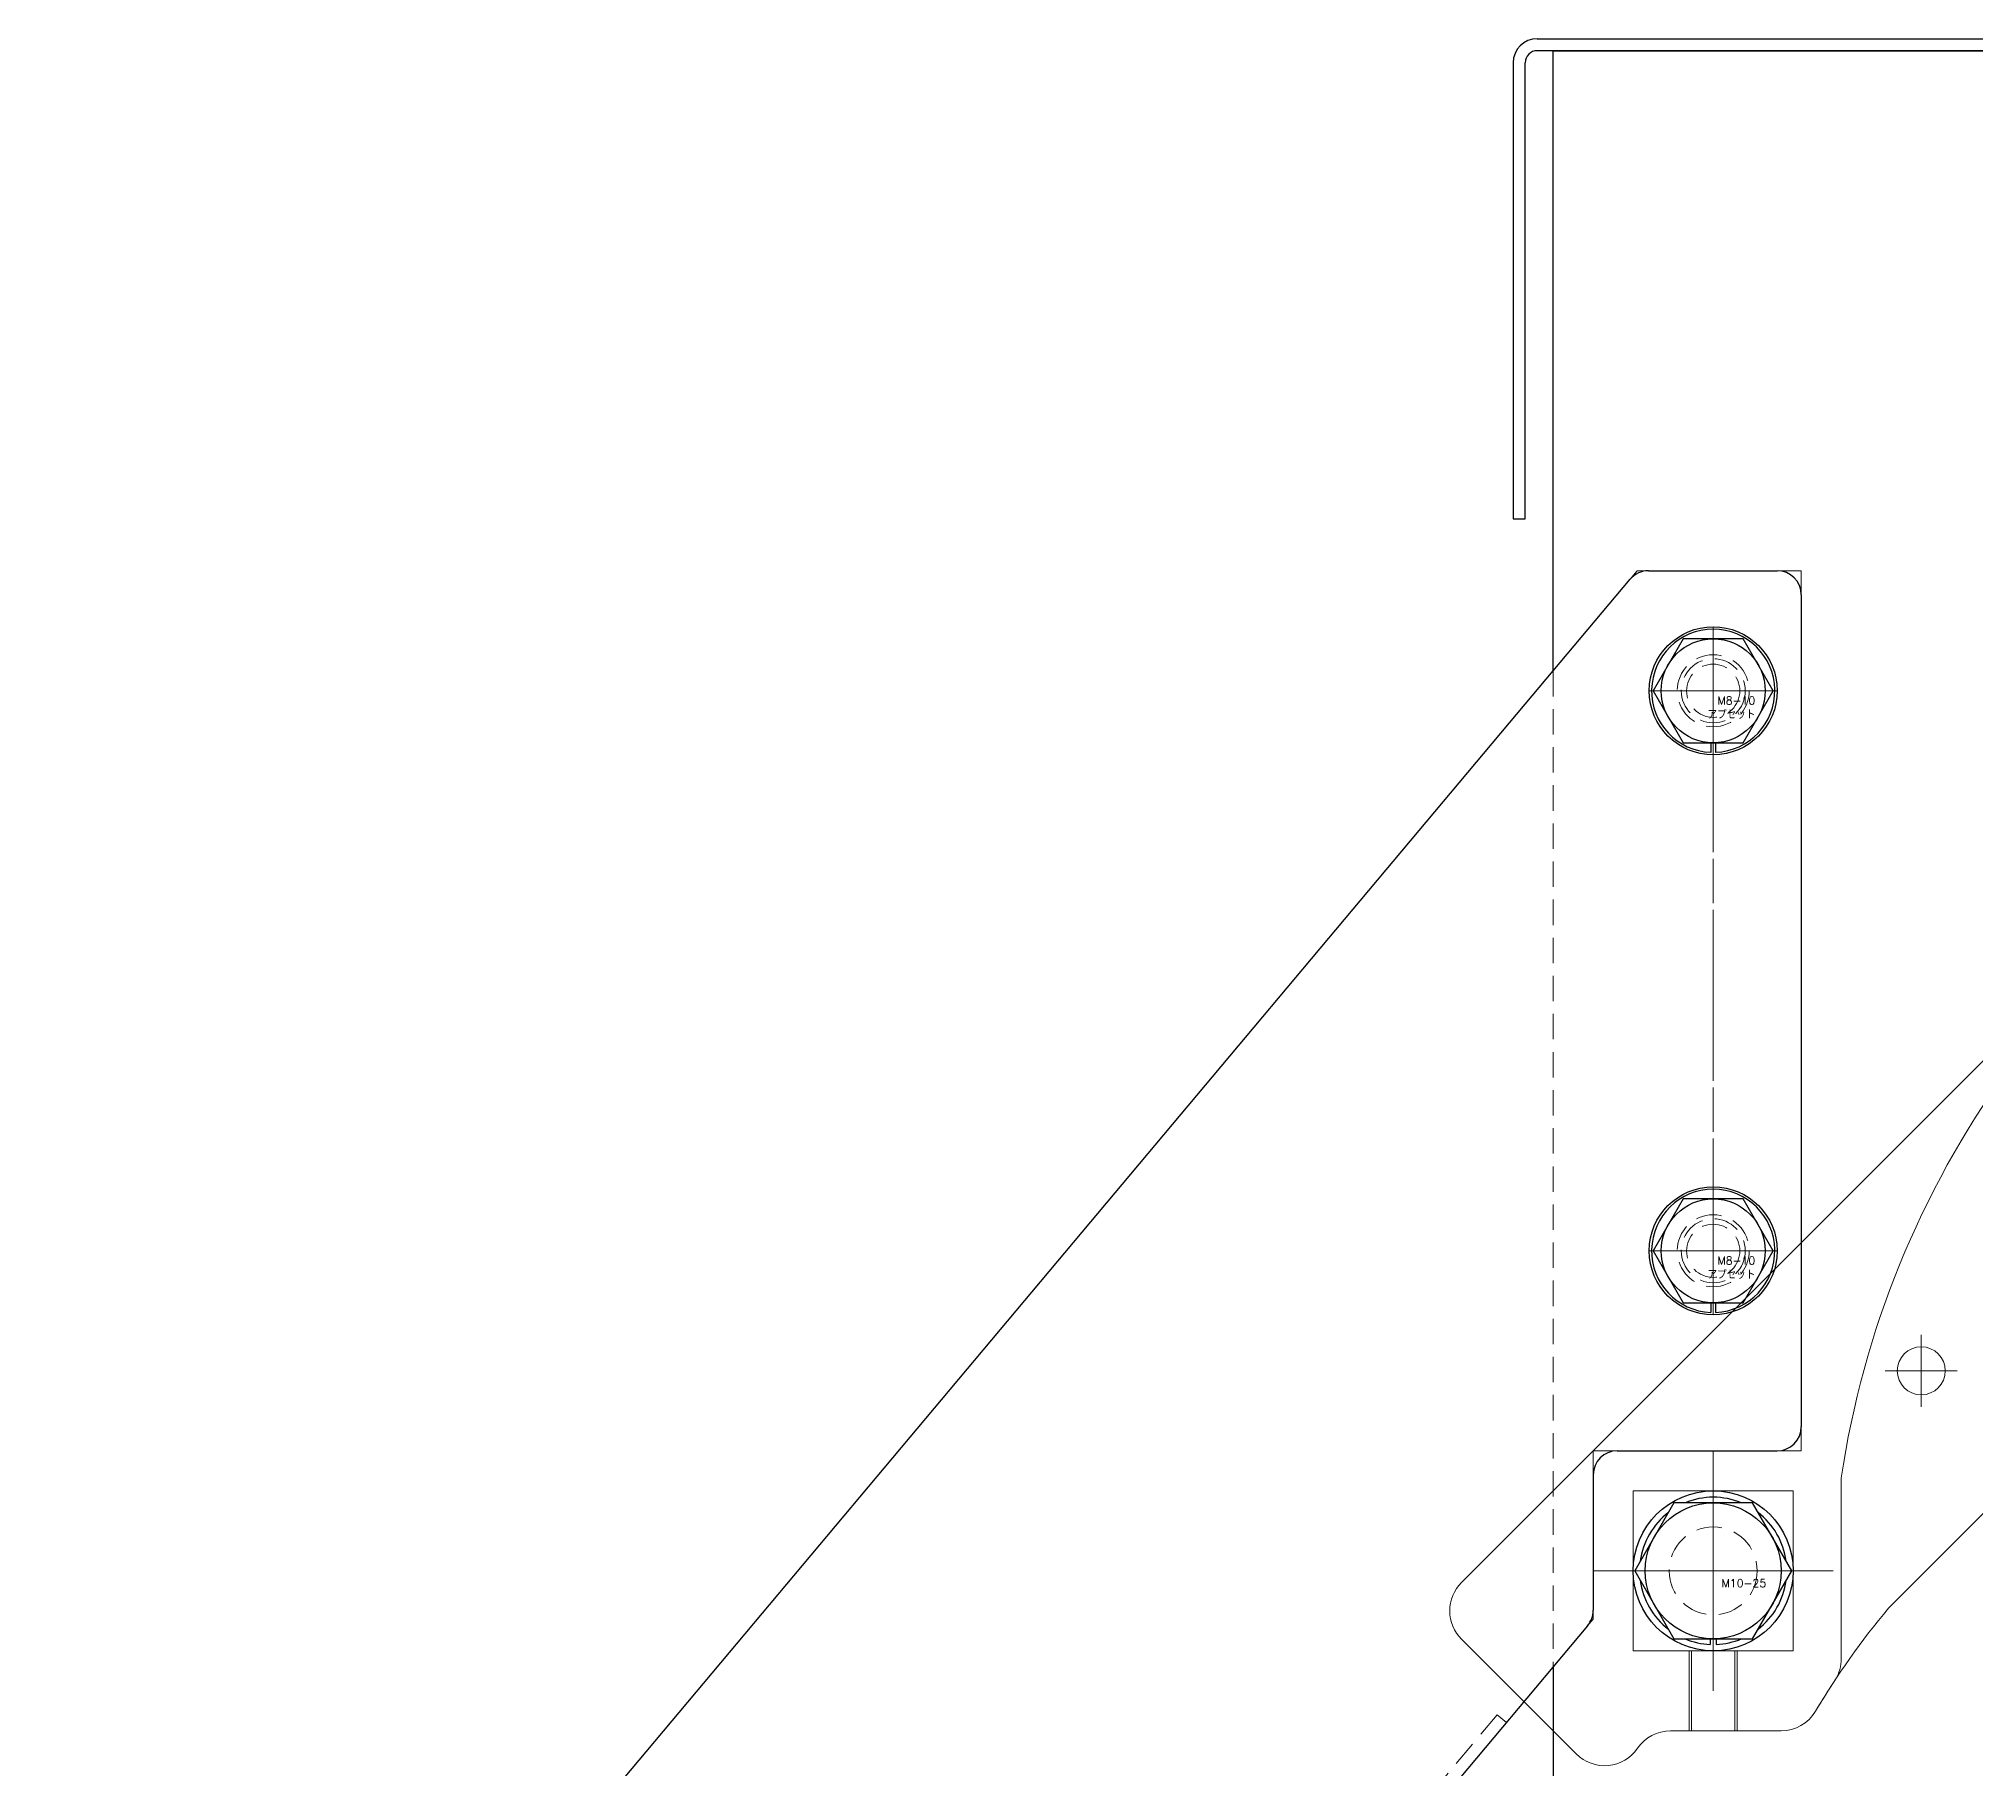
# Model space of a CAD drawing. Header units: millimetres. Extents: x 0 to 51411, y 0 to 16902.
# Drawn here: x 8374.9 to 8617, y 7735.1 to 7951.3 of the extents above; entities that cross this region are included whole.
import ezdxf

# ---------------------------------------------------------------- set-up
doc = ezdxf.new("R2010")
doc.units = ezdxf.units.MM
doc.linetypes.add('CENTER2', pattern=[28.575, 19.05, -3.175, 3.175, -3.175])
doc.linetypes.add('HIDDEN2', pattern=[4.7625, 3.175, -1.5875])
for name, color, linetype, lineweight in [('01_外形線', 7, 'Continuous', 25), ('03_かくれ線', 6, 'HIDDEN2', 13), ('04_中心線', 1, 'CENTER2', 9)]:
    doc.layers.add(name, color=color, linetype=linetype, lineweight=lineweight)
doc.layers.add('10_DRAFT', color=8, linetype='Continuous', lineweight=0, plot=False)
doc.layers.add('10_補助線', color=8, linetype='Continuous', lineweight=13, plot=False)
doc.styles.add('KSS_TXT', font='txt.shx', dxfattribs={"bigfont": 'extfont2.shx'})

msp = doc.modelspace()

# ---------------------------------------------------------------- linework, layer by layer
at = {"layer": '01_外形線'}
for p, q in [((8562.202, 7951.306), (9124.202, 7951.306)), ((8559.202, 7948.306), (8559.202, 7891.306)), ((8560.702, 7891.306), (8560.702, 7948.306)), ((9124.202, 7949.806), (8562.202, 7949.806)), ((8564.202, 7949.806), (8884.202, 7949.806)), ((8564.202, 7872.277), (8564.202, 7949.806)), ((8559.202, 7891.306), (8560.702, 7891.306)), ((8560.71, 7868.116), (8573.819, 7883.738)), ((8576.117, 7884.809), (8592.202, 7884.809)), ((8595.202, 7881.809), (8595.202, 7777.806)), ((8580.449, 7876.306), (8576.696, 7869.806)), ((8587.955, 7876.306), (8580.449, 7876.306)), ((8591.707, 7869.806), (8587.955, 7876.306)), ((8374.934, 7646.716), (8560.71, 7868.116)), ((8576.696, 7869.806), (8580.449, 7863.306)), ((8587.955, 7863.306), (8591.707, 7869.806)), ((8580.449, 7863.306), (8587.955, 7863.306)), ((8583.902, 7863.306), (8583.902, 7862.111)), ((8584.502, 7863.306), (8584.502, 7862.111)), ((8580.449, 7806.306), (8576.696, 7799.806)), ((8587.955, 7806.306), (8580.449, 7806.306)), ((8591.707, 7799.806), (8587.955, 7806.306)), ((8576.696, 7799.806), (8580.449, 7793.306)), ((8587.955, 7793.306), (8591.707, 7799.806)), ((8580.449, 7793.306), (8587.955, 7793.306)), ((8583.902, 7793.306), (8583.902, 7792.111)), ((8584.502, 7793.306), (8584.502, 7792.111)), ((8572.202, 7774.806), (8592.202, 7774.806)), ((8569.202, 7771.806), (8569.202, 7754.87)), ((8579.294, 7768.306), (8574.387, 7759.806)), ((8589.109, 7768.306), (8579.294, 7768.306)), ((8594.017, 7759.806), (8589.109, 7768.306)), ((8574.387, 7759.806), (8579.294, 7751.306)), ((8589.109, 7751.306), (8594.017, 7759.806)), ((8568.5, 7752.941), (8397.65, 7549.33)), ((8579.294, 7751.306), (8589.109, 7751.306)), ((8583.827, 7751.306), (8583.827, 7750.613)), ((8584.577, 7751.306), (8584.577, 7750.613)), ((8564.202, 7747.819), (8564.202, 7609.806))]:
    msp.add_line(p, q, dxfattribs=at)
for centre, radius in [((8584.202, 7869.806), 8), ((8584.202, 7869.806), 6.5), ((8584.202, 7799.806), 8), ((8584.202, 7799.806), 6.5), ((8584.202, 7759.806), 10), ((8584.202, 7759.806), 8.5)]:
    msp.add_circle(centre, radius, dxfattribs=at)
for centre, radius, start, end in [((8562.202, 7948.306), 3, 90, 180), ((8562.202, 7948.306), 1.5, 90, 180), ((8576.117, 7881.809), 3, 90, 140), ((8592.202, 7881.809), 3, 0, 90), ((8584.202, 7869.806), 7.7, 272.23287, 267.76713), ((8584.202, 7799.806), 7.7, 272.23287, 267.76713), ((8592.202, 7777.806), 3, 270, 0), ((8572.202, 7771.806), 3, 90, 180), ((8584.202, 7759.806), 9.2, 67.50502, 112.49498), ((8584.202, 7759.806), 9.2, 127.50502, 172.49498), ((8584.202, 7759.806), 9.2, 7.50502, 52.49498), ((8584.202, 7759.806), 9.2, 187.50502, 232.49498), ((8584.202, 7759.806), 9.2, 307.50502, 352.49498), ((8566.202, 7754.87), 3, 320, 0), ((8584.202, 7759.806), 9.2, 247.50502, 267.66393), ((8584.202, 7759.806), 9.2, 272.33607, 292.49498)]:
    msp.add_arc(centre, radius, start, end, dxfattribs=at)
at = {"layer": '03_かくれ線'}
for p, q in [((8584.202, 7877.306), (8584.202, 7862.306)), ((8564.202, 7872.277), (8564.202, 7747.819)), ((8584.202, 7807.306), (8584.202, 7792.306)), ((8557.198, 7741.805), (8396.501, 7550.294)), ((8557.198, 7741.805), (8558.347, 7740.841))]:
    msp.add_line(p, q, dxfattribs=at)
for centre, radius in [((8584.202, 7869.806), 4.5), ((8584.202, 7869.806), 4), ((8584.202, 7869.806), 3.325), ((8584.202, 7799.806), 4.5), ((8584.202, 7799.806), 4), ((8584.202, 7799.806), 3.325), ((8584.202, 7759.806), 5.5)]:
    msp.add_circle(centre, radius, dxfattribs=at)
at = {"layer": '04_中心線'}
for p, q in [((8584.202, 7877.806), (8584.202, 7861.806)), ((8584.202, 7792.464), (8584.202, 7877.147)), ((8584.202, 7864.206), (8584.202, 7875.406)), ((8584.202, 7794.806), (8584.202, 7874.806)), ((8592.202, 7869.806), (8576.202, 7869.806)), ((8576.702, 7869.806), (8591.702, 7869.806)), ((8591.543, 7869.806), (8576.861, 7869.806)), ((8584.202, 7807.806), (8584.202, 7791.806)), ((8584.202, 7794.206), (8584.202, 7805.406)), ((8592.202, 7799.806), (8576.202, 7799.806)), ((8591.543, 7799.806), (8576.861, 7799.806)), ((8579.202, 7799.806), (8589.202, 7799.806)), ((8584.202, 7769.806), (8584.202, 7749.806)), ((8584.202, 7767.681), (8584.202, 7751.931)), ((8594.202, 7759.806), (8574.202, 7759.806)), ((8576.327, 7759.806), (8592.077, 7759.806))]:
    msp.add_line(p, q, dxfattribs=at)
at = {"layer": '10_DRAFT'}
for p, q in [((8610.202, 7780.306), (8610.202, 7789.306)), ((8614.702, 7784.806), (8605.702, 7784.806)), ((8584.202, 7774.806), (8584.202, 7744.806)), ((8584.202, 7774.806), (8584.202, 7744.806)), ((8569.202, 7759.806), (8599.202, 7759.806)), ((8581.202, 7739.806), (8581.202, 7749.806)), ((8581.502, 7739.806), (8581.502, 7749.806)), ((8586.902, 7739.806), (8586.902, 7749.806)), ((8587.202, 7739.806), (8587.202, 7749.806))]:
    msp.add_line(p, q, dxfattribs=at)
at = {"layer": '10_DRAFT', "color": 1}
msp.add_line((8569.202, 7759.806), (8599.202, 7759.806), dxfattribs=at)
at = {"layer": '10_DRAFT'}
msp.add_lwpolyline([(8674.477, 7823.512), (8606.09, 7755.125, 0.0394687), (8596.994, 7742.251, -0.2645788), (8592.696, 7739.806), (8578.878, 7739.806, 0.2475516), (8574.752, 7737.629, -0.4695869), (8567.09, 7736.917), (8552.737, 7751.27, -0.4142136), (8552.737, 7758.341), (8630.227, 7835.83, 0.0119337)], format="xyb", dxfattribs=at)
msp.add_lwpolyline([(8620.886, 7822.247, 0.9975731), (8618.765, 7824.369), (8552.737, 7758.341, 0.4142136), (8552.737, 7751.27), (8567.09, 7736.917, 0.4695869), (8574.752, 7737.629, -0.2475516), (8578.878, 7739.806), (8592.696, 7739.806, 0.2645788), (8596.994, 7742.251, -0.0117609), (8599.492, 7746.237, 0.1356885), (8600.202, 7748.806), (8600.202, 7771.407, -0.1199073)], format="xyb", close=True, dxfattribs=at)
for points in [[(8574.202, 7749.806), (8594.202, 7749.806), (8594.202, 7769.806), (8574.202, 7769.806), (8574.202, 7749.806)], [(8594.202, 7767.806), (8594.202, 7769.806), (8574.202, 7769.806), (8574.202, 7767.806)], [(8574.202, 7767.806), (8574.202, 7749.806), (8594.202, 7749.806), (8594.202, 7767.806)]]:
    msp.add_lwpolyline(points, dxfattribs=at)
msp.add_circle((8610.202, 7784.806), 3, dxfattribs=at)
at = {"layer": '10_補助線'}
for p, q in [((8574.718, 7884.809), (8573.819, 7883.738)), ((8576.117, 7884.809), (8574.718, 7884.809)), ((8595.202, 7884.809), (8592.202, 7884.809)), ((8595.202, 7884.809), (8595.202, 7881.809)), ((8595.202, 7777.806), (8595.202, 7774.806)), ((8572.202, 7774.806), (8569.202, 7774.806)), ((8569.202, 7774.806), (8569.202, 7771.806)), ((8595.202, 7774.806), (8592.202, 7774.806)), ((8569.202, 7754.87), (8569.202, 7753.778)), ((8568.5, 7752.941), (8569.202, 7753.778))]:
    msp.add_line(p, q, dxfattribs=at)

# ---------------------------------------------------------------- texts
at = {"layer": '03_かくれ線', "style": 'KSS_TXT'}
for s, p in [('M8-10', (8584.735, 7868.082)), ('アプセット', (8583.479, 7866.29)), ('M8-10', (8584.735, 7798.082)), ('アプセット', (8583.479, 7796.29)), ('M10-25', (8585.25, 7757.764))]:
    msp.add_text(s, height=1, dxfattribs=at).set_placement(p)

doc.saveas('drawing.dxf')
